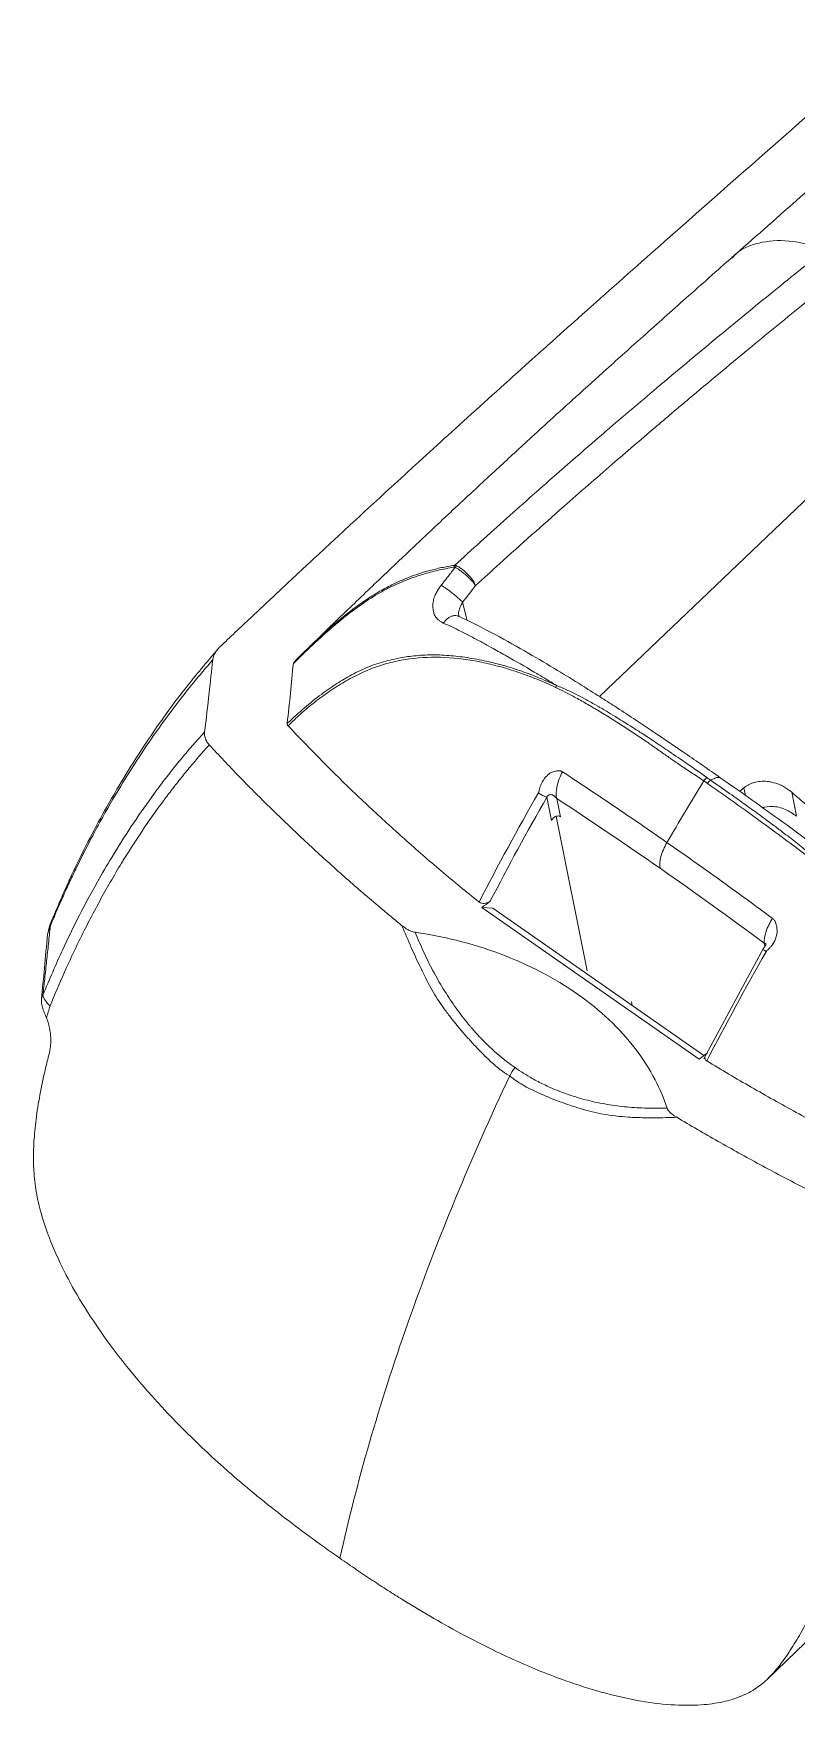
# Model space of a CAD drawing. Header units: inches. Extents: x 1631 to 3663, y 1126 to 1454.
# Drawn here: x 2456.33 to 2478.84, y 1211.92 to 1261.27 of the extents above; entities that cross this region are included whole.
import ezdxf

# ---------------------------------------------------------------- set-up
doc = ezdxf.new("R2010")
doc.units = ezdxf.units.IN
doc.header["$LTSCALE"] = 15

msp = doc.modelspace()

# ---------------------------------------------------------------- linework, layer by layer
at = {"color": 8, "linetype": 'Continuous', "lineweight": 15}
for p, q in [((2473.033, 1241.697), (2500.779, 1268.216)), ((2468.991, 1244.482), (2469.123, 1243.945)), ((2477.336, 1238.777), (2477.29, 1239.006)), ((2477.908, 1234.328), (2477.89, 1234.419))]:
    msp.add_line(p, q, dxfattribs=at)
at = {"color": 7, "linetype": 'Continuous', "lineweight": 15}
for p, q in [((2476.944, 1254.64), (2476.968, 1254.667)), ((2468.888, 1244.065), (2468.88, 1244.069)), ((2476.305, 1239.236), (2476.198, 1239.311)), ((2471.611, 1238.039), (2471.472, 1238.729)), ((2471.769, 1238.69), (2471.877, 1238.153)), ((2477.29, 1239.006), (2477.162, 1238.9)), ((2478.842, 1238.167), (2478.7, 1238.875)), ((2471.749, 1238.165), (2472.667, 1233.602)), ((2469.557, 1235.473), (2475.969, 1230.999)), ((2469.88, 1235.45), (2469.557, 1235.473)), ((2476.109, 1231.104), (2469.88, 1235.45)), ((2456.744, 1234.683), (2456.78, 1234.807)), ((2456.833, 1235.008), (2456.769, 1234.81)), ((2456.846, 1235.013), (2456.827, 1234.942)), ((2477.869, 1234.269), (2476.102, 1231.011)), ((2477.954, 1234.186), (2477.944, 1234.17)), ((2473.974, 1232.69), (2473.994, 1232.58)), ((2475.969, 1230.999), (2476.216, 1231.184)), ((2477.981, 1212.703), (2479.099, 1213.771))]:
    msp.add_line(p, q, dxfattribs=at)
msp.add_arc((2540.523, 1197.338), 77.589, 154.69291, 160.52749, dxfattribs=at)
for points, knots in [([(2496.358, 1271.648), (2496.344, 1271.636), (2495.841, 1271.202), (2494.931, 1270.415), (2493.709, 1269.356), (2492.772, 1268.542), (2492.089, 1267.949), (2491.623, 1267.544), (2491.223, 1267.196), (2490.801, 1266.828), (2490.21, 1266.314), (2489.411, 1265.617), (2488.382, 1264.719), (2487.17, 1263.659), (2485.78, 1262.442), (2484.234, 1261.086), (2482.545, 1259.601), (2480.731, 1258.005), (2478.843, 1256.34), (2477.566, 1255.214), (2476.931, 1254.654)], [0, 0, 0, 0, 0.002114, 0.075693, 0.13737, 0.187101, 0.217781, 0.241079, 0.258069, 0.278758, 0.305595, 0.348591, 0.401384, 0.463797, 0.535561, 0.616272, 0.703703, 0.79849, 0.899733, 1, 1, 1, 1]), ([(2461.829, 1243.165), (2462.132, 1243.452), (2462.748, 1244.036), (2463.692, 1244.923), (2464.671, 1245.837), (2465.798, 1246.882), (2467.165, 1248.14), (2468.845, 1249.672), (2470.75, 1251.393), (2472.81, 1253.237), (2474.23, 1254.494), (2474.954, 1255.135)], [0, 0, 0, 0, 0.071719, 0.145694, 0.22174, 0.300152, 0.407131, 0.536802, 0.683917, 0.83886, 1, 1, 1, 1]), ([(2476.958, 1254.677), (2476.498, 1254.27), (2475.614, 1253.49), (2474.374, 1252.384), (2473.292, 1251.413), (2472.381, 1250.589), (2471.622, 1249.9), (2471.001, 1249.332), (2470.475, 1248.848), (2469.967, 1248.381), (2469.431, 1247.883), (2468.848, 1247.34), (2468.217, 1246.749), (2467.485, 1246.059), (2466.599, 1245.218), (2465.568, 1244.23), (2464.833, 1243.519), (2464.452, 1243.15)], [0, 0, 0, 0, 0.1101723, 0.2114197, 0.2977911, 0.3706474, 0.4312924, 0.4808692, 0.5205485, 0.55814, 0.602756, 0.6492823, 0.6979154, 0.7541538, 0.8241457, 0.9086984, 1, 1, 1, 1]), ([(2468.752, 1245.57), (2469.009, 1245.803), (2469.521, 1246.27), (2470.292, 1246.963), (2471.064, 1247.65), (2472.012, 1248.485), (2473.197, 1249.515), (2474.701, 1250.797), (2476.344, 1252.171), (2478.046, 1253.568), (2479.172, 1254.475), (2479.726, 1254.921)], [0, 0, 0, 0, 0.070538, 0.141059, 0.211577, 0.282334, 0.400534, 0.536029, 0.69364, 0.84916, 1, 1, 1, 1]), ([(2469.371, 1244.973), (2469.607, 1245.187), (2470.474, 1245.976), (2471.818, 1247.175), (2473.346, 1248.509), (2474.579, 1249.567), (2475.918, 1250.7), (2477.359, 1251.901), (2478.888, 1253.156), (2479.835, 1253.919), (2480.261, 1254.262)], [0, 0, 0, 0, 0.065336, 0.240301, 0.371577, 0.486866, 0.580032, 0.740009, 0.883106, 1, 1, 1, 1]), ([(2464.036, 1242.733), (2464.138, 1242.837), (2464.34, 1243.043), (2464.646, 1243.338), (2464.967, 1243.633), (2465.285, 1243.907), (2465.718, 1244.258), (2466.115, 1244.544), (2466.551, 1244.811), (2466.981, 1245.044), (2467.44, 1245.24), (2467.872, 1245.382), (2468.198, 1245.469), (2468.495, 1245.531), (2468.684, 1245.56), (2468.752, 1245.57)], [0, 0, 0, 0, 0.07457, 0.147193, 0.217791, 0.298761, 0.363482, 0.506828, 0.555832, 0.639224, 0.771936, 0.829209, 0.891487, 0.961184, 1, 1, 1, 1]), ([(2468.813, 1245.558), (2468.803, 1245.561), (2468.784, 1245.569), (2468.763, 1245.569), (2468.752, 1245.57)], [0, 0, 0, 0, 0.489464, 1, 1, 1, 1]), ([(2463.997, 1242.67), (2464.073, 1242.747), (2464.222, 1242.895), (2464.44, 1243.105), (2464.672, 1243.322), (2464.942, 1243.567), (2465.495, 1244.049), (2466.142, 1244.542), (2466.793, 1244.903), (2467.15, 1245.067), (2467.464, 1245.192), (2467.827, 1245.313), (2468.264, 1245.433), (2468.572, 1245.489), (2468.732, 1245.518)], [0, 0, 0, 0, 0.056033, 0.107983, 0.155858, 0.218986, 0.295413, 0.53286, 0.638032, 0.696593, 0.747907, 0.824808, 0.908824, 1, 1, 1, 1]), ([(2468.771, 1245.513), (2468.736, 1245.468), (2468.664, 1245.379), (2468.561, 1245.244), (2468.46, 1245.113), (2468.391, 1245.028), (2468.357, 1244.986)], [0, 0, 0, 0, 0.2554349, 0.5119888, 0.760072, 1, 1, 1, 1]), ([(2469.371, 1244.973), (2469.366, 1244.982), (2469.344, 1245.018), (2469.286, 1245.09), (2469.199, 1245.181), (2469.114, 1245.261), (2469.025, 1245.337), (2468.933, 1245.408), (2468.845, 1245.47), (2468.796, 1245.499), (2468.771, 1245.513)], [0, 0, 0, 0, 0.059677, 0.252103, 0.386523, 0.501232, 0.626657, 0.754169, 0.879818, 1, 1, 1, 1]), ([(2468.813, 1245.558), (2468.826, 1245.551), (2468.854, 1245.537), (2468.899, 1245.509), (2468.948, 1245.476), (2468.999, 1245.437), (2469.051, 1245.394), (2469.103, 1245.346), (2469.151, 1245.297), (2469.206, 1245.239), (2469.269, 1245.162), (2469.335, 1245.063), (2469.359, 1245.004), (2469.371, 1244.973)], [0, 0, 0, 0, 0.066021, 0.134718, 0.205648, 0.27826, 0.351909, 0.425897, 0.499503, 0.569662, 0.682509, 0.830702, 1, 1, 1, 1]), ([(2468.357, 1244.986), (2468.34, 1244.962), (2468.295, 1244.903), (2468.235, 1244.804), (2468.188, 1244.712), (2468.154, 1244.633), (2468.133, 1244.563), (2468.113, 1244.454), (2468.112, 1244.347), (2468.122, 1244.246), (2468.138, 1244.159), (2468.169, 1244.081), (2468.22, 1244.016), (2468.272, 1243.963), (2468.338, 1243.911), (2468.393, 1243.883), (2468.42, 1243.869)], [0, 0, 0, 0, 0.0555832, 0.1390458, 0.2201866, 0.2568421, 0.3103352, 0.3711921, 0.4976112, 0.5584742, 0.6156091, 0.7196297, 0.7749325, 0.8401233, 0.920106, 1, 1, 1, 1]), ([(2468.991, 1244.482), (2468.97, 1244.506), (2468.936, 1244.54), (2468.841, 1244.627), (2468.78, 1244.679), (2468.646, 1244.785), (2468.575, 1244.839), (2468.451, 1244.927), (2468.398, 1244.962), (2468.357, 1244.986)], [0, 0, 0, 0, 0.25, 0.25, 0.5, 0.5, 0.75, 0.75, 1, 1, 1, 1]), ([(2468.42, 1243.869), (2468.505, 1243.831), (2468.672, 1243.755), (2468.92, 1243.634), (2469.163, 1243.512), (2469.484, 1243.342), (2469.858, 1243.136), (2470.424, 1242.818), (2470.934, 1242.524), (2471.427, 1242.231), (2471.646, 1242.096), (2471.762, 1242.025)], [0, 0, 0, 0, 0.078963, 0.155566, 0.229743, 0.301545, 0.449569, 0.569364, 0.808067, 0.898743, 1, 1, 1, 1]), ([(2476.658, 1239.26), (2476.312, 1239.501), (2475.673, 1239.946), (2474.798, 1240.54), (2474.084, 1241.016), (2473.517, 1241.387), (2473.004, 1241.717), (2472.44, 1242.073), (2471.737, 1242.506), (2470.887, 1243.009), (2469.895, 1243.569), (2469.213, 1243.905), (2468.847, 1244.084)], [0, 0, 0, 0, 0.128871, 0.238029, 0.327472, 0.397192, 0.452114, 0.521914, 0.611568, 0.721094, 0.850536, 1, 1, 1, 1]), ([(2461.783, 1243.113), (2461.45, 1242.722), (2460.814, 1241.978), (2460.009, 1240.871), (2459.364, 1239.906), (2458.855, 1239.078), (2458.39, 1238.271), (2457.898, 1237.35), (2457.344, 1236.221), (2456.993, 1235.387), (2456.803, 1234.936)], [0, 0, 0, 0, 0.158983, 0.303313, 0.423278, 0.518924, 0.605667, 0.714326, 0.845767, 1, 1, 1, 1]), ([(2461.617, 1242.78), (2461.62, 1242.8), (2461.627, 1242.842), (2461.647, 1242.906), (2461.676, 1242.971), (2461.717, 1243.037), (2461.767, 1243.102), (2461.808, 1243.144), (2461.829, 1243.165)], [0, 0, 0, 0, 0.145824, 0.300075, 0.462787, 0.633851, 0.813033, 1, 1, 1, 1]), ([(2456.826, 1234.927), (2456.889, 1235.079), (2457.014, 1235.378), (2457.207, 1235.817), (2457.402, 1236.242), (2457.674, 1236.815), (2457.972, 1237.403), (2458.403, 1238.206), (2458.863, 1239.003), (2459.441, 1239.92), (2460.01, 1240.755), (2460.547, 1241.479), (2461.079, 1242.153), (2461.423, 1242.553), (2461.617, 1242.78)], [0, 0, 0, 0, 0.054008, 0.106481, 0.157419, 0.20682, 0.313647, 0.372021, 0.502887, 0.612094, 0.722711, 0.829371, 0.903443, 1, 1, 1, 1]), ([(2461.617, 1242.78), (2461.583, 1242.456), (2461.508, 1241.746), (2461.424, 1241.039), (2461.378, 1240.654)], [0, 0, 0, 0, 0.4554782, 1, 1, 1, 1]), ([(2471.762, 1242.025), (2471.665, 1242.069), (2471.476, 1242.157), (2471.197, 1242.274), (2470.932, 1242.377), (2470.644, 1242.48), (2470.236, 1242.61), (2469.718, 1242.744), (2469.136, 1242.852), (2468.577, 1242.918), (2468.032, 1242.938), (2467.517, 1242.902), (2467.019, 1242.821), (2466.604, 1242.717), (2466.157, 1242.561), (2465.738, 1242.361), (2465.264, 1242.079), (2464.801, 1241.755), (2464.31, 1241.362), (2463.984, 1241.063), (2463.816, 1240.909)], [0, 0, 0, 0, 0.037293, 0.072595, 0.105901, 0.13721, 0.180162, 0.256743, 0.326235, 0.39024, 0.457576, 0.520755, 0.573411, 0.635477, 0.670243, 0.737141, 0.793148, 0.855266, 0.925406, 1, 1, 1, 1]), ([(2463.816, 1240.909), (2463.849, 1241.207), (2463.913, 1241.793), (2463.968, 1242.381), (2463.996, 1242.671)], [0, 0, 0, 0, 0.507207, 1, 1, 1, 1]), ([(2471.733, 1241.97), (2471.642, 1242.012), (2471.462, 1242.095), (2471.188, 1242.209), (2470.913, 1242.316), (2470.546, 1242.446), (2470.093, 1242.586), (2469.372, 1242.763), (2468.487, 1242.883), (2467.605, 1242.851), (2466.931, 1242.728), (2466.444, 1242.586), (2465.966, 1242.387), (2465.503, 1242.14), (2465.05, 1241.851), (2464.622, 1241.537), (2464.215, 1241.202), (2463.966, 1240.956), (2463.843, 1240.836)], [0, 0, 0, 0, 0.034985, 0.069829, 0.104551, 0.13917, 0.207756, 0.273335, 0.404408, 0.527328, 0.587943, 0.646638, 0.704931, 0.766664, 0.825172, 0.885688, 0.943801, 1, 1, 1, 1]), ([(2464.036, 1242.733), (2464.026, 1242.722), (2464.008, 1242.703), (2464, 1242.681), (2463.997, 1242.67)], [0, 0, 0, 0, 0.537644, 1, 1, 1, 1]), ([(2476.108, 1239.208), (2476.04, 1239.254), (2475.856, 1239.378), (2475.57, 1239.567), (2475.258, 1239.776), (2474.963, 1239.981), (2474.668, 1240.19), (2474.272, 1240.47), (2473.849, 1240.752), (2473.403, 1241.032), (2473.042, 1241.254), (2472.685, 1241.465), (2472.345, 1241.658), (2472.028, 1241.828), (2471.827, 1241.925), (2471.733, 1241.97)], [0, 0, 0, 0, 0.0467463, 0.1256335, 0.1952958, 0.2605496, 0.3311315, 0.4020117, 0.5395868, 0.624267, 0.7081873, 0.7872485, 0.8672109, 0.9381124, 1, 1, 1, 1]), ([(2476.198, 1239.311), (2475.999, 1239.449), (2475.629, 1239.707), (2475.113, 1240.059), (2474.676, 1240.352), (2474.317, 1240.589), (2473.908, 1240.852), (2473.45, 1241.138), (2472.98, 1241.416), (2472.617, 1241.619), (2472.345, 1241.762), (2472.066, 1241.898), (2471.874, 1241.978), (2471.762, 1242.025)], [0, 0, 0, 0, 0.136785, 0.255383, 0.355787, 0.437989, 0.501983, 0.63559, 0.750031, 0.818907, 0.877732, 0.929119, 1, 1, 1, 1]), ([(2461.378, 1240.654), (2461.281, 1240.547), (2461.08, 1240.325), (2460.777, 1239.972), (2460.464, 1239.589), (2460.141, 1239.174), (2459.712, 1238.597), (2459.201, 1237.857), (2458.671, 1237.018), (2458.136, 1236.102), (2457.653, 1235.195), (2457.113, 1234.086), (2456.799, 1233.346), (2456.609, 1232.9)], [0, 0, 0, 0, 0.047199, 0.09767, 0.151401, 0.208386, 0.268632, 0.38549, 0.501405, 0.593139, 0.732963, 0.838877, 1, 1, 1, 1]), ([(2461.514, 1240.273), (2461.498, 1240.291), (2461.465, 1240.329), (2461.428, 1240.39), (2461.4, 1240.454), (2461.382, 1240.52), (2461.373, 1240.587), (2461.377, 1240.632), (2461.378, 1240.654)], [0, 0, 0, 0, 0.164127, 0.329114, 0.4951, 0.662186, 0.830455, 1, 1, 1, 1]), ([(2463.816, 1240.909), (2463.816, 1240.901), (2463.816, 1240.884), (2463.825, 1240.858), (2463.837, 1240.843), (2463.843, 1240.836)], [0, 0, 0, 0, 0.3337955, 0.666434, 1, 1, 1, 1]), ([(2463.843, 1240.836), (2463.996, 1240.674), (2464.302, 1240.349), (2464.773, 1239.866), (2465.253, 1239.385), (2465.745, 1238.907), (2466.246, 1238.431), (2466.758, 1237.957), (2467.28, 1237.487), (2467.813, 1237.019), (2468.357, 1236.554), (2468.91, 1236.091), (2469.287, 1235.787), (2469.476, 1235.634)], [0, 0, 0, 0, 0.089019, 0.1784, 0.268147, 0.358266, 0.448763, 0.539644, 0.630913, 0.722578, 0.814643, 0.907115, 1, 1, 1, 1]), ([(2461.514, 1240.273), (2461.42, 1240.168), (2461.232, 1239.957), (2460.957, 1239.633), (2460.687, 1239.303), (2460.422, 1238.966), (2460.029, 1238.447), (2459.518, 1237.723), (2458.889, 1236.737), (2458.267, 1235.658), (2457.71, 1234.577), (2457.225, 1233.543), (2456.956, 1232.896), (2456.82, 1232.569)], [0, 0, 0, 0, 0.046251, 0.092742, 0.139487, 0.186498, 0.233786, 0.353645, 0.477828, 0.619371, 0.764994, 0.88141, 1, 1, 1, 1]), ([(2467.201, 1234.937), (2467.029, 1235.079), (2466.685, 1235.363), (2466.178, 1235.793), (2465.68, 1236.224), (2465.19, 1236.658), (2464.709, 1237.094), (2464.071, 1237.686), (2463.29, 1238.436), (2462.38, 1239.348), (2461.802, 1239.966), (2461.514, 1240.273)], [0, 0, 0, 0, 0.084051, 0.167768, 0.251156, 0.334218, 0.416958, 0.499379, 0.667987, 0.834851, 1, 1, 1, 1]), ([(2471.224, 1238.859), (2471.232, 1238.878), (2471.242, 1238.904), (2471.255, 1238.954), (2471.276, 1239.034), (2471.314, 1239.141), (2471.389, 1239.26), (2471.469, 1239.355), (2471.544, 1239.429), (2471.607, 1239.459), (2471.664, 1239.478), (2471.733, 1239.497), (2471.784, 1239.506), (2471.809, 1239.511)], [0, 0, 0, 0, 0.060824, 0.086233, 0.157167, 0.310352, 0.426629, 0.587966, 0.704645, 0.753947, 0.821323, 0.908775, 1, 1, 1, 1]), ([(2471.769, 1238.69), (2471.742, 1238.79), (2471.745, 1238.923), (2471.808, 1239.203), (2471.867, 1239.348), (2471.936, 1239.477)], [0, 0, 0, 0, 0.5, 0.5, 1, 1, 1, 1]), ([(2471.809, 1239.511), (2471.821, 1239.511), (2471.842, 1239.51), (2471.874, 1239.504), (2471.906, 1239.493), (2471.926, 1239.482), (2471.937, 1239.477)], [0, 0, 0, 0, 0.2491368, 0.483043, 0.7355443, 1, 1, 1, 1]), ([(2471.937, 1239.477), (2472.141, 1239.343), (2472.549, 1239.074), (2473.164, 1238.663), (2473.78, 1238.246), (2474.399, 1237.823), (2474.812, 1237.535), (2475.019, 1237.391)], [0, 0, 0, 0, 0.199638, 0.399447, 0.599437, 0.799618, 1, 1, 1, 1]), ([(2476.305, 1239.236), (2476.492, 1239.105), (2476.845, 1238.857), (2477.34, 1238.503), (2477.766, 1238.194), (2478.122, 1237.932), (2478.47, 1237.67), (2478.827, 1237.394), (2479.21, 1237.087), (2479.56, 1236.798), (2479.885, 1236.517), (2480.174, 1236.249), (2480.356, 1236.058), (2480.441, 1235.968)], [0, 0, 0, 0, 0.1326296, 0.2490955, 0.349382, 0.4334727, 0.501353, 0.5969389, 0.6899556, 0.7788069, 0.8530408, 0.931458, 1, 1, 1, 1]), ([(2484.425, 1233.218), (2483.942, 1233.643), (2482.994, 1234.477), (2481.588, 1235.612), (2480.033, 1236.82), (2478.353, 1238.064), (2477.131, 1238.926), (2476.54, 1239.343)], [0, 0, 0, 0, 0.184052, 0.361152, 0.5313, 0.773466, 1, 1, 1, 1]), ([(2477.29, 1239.006), (2477.312, 1239.023), (2477.356, 1239.057), (2477.428, 1239.099), (2477.507, 1239.136), (2477.62, 1239.174), (2477.777, 1239.202), (2477.954, 1239.2), (2478.148, 1239.168), (2478.323, 1239.113), (2478.487, 1239.03), (2478.604, 1238.955), (2478.669, 1238.9), (2478.7, 1238.875)], [0, 0, 0, 0, 0.055951, 0.112984, 0.171211, 0.230737, 0.352742, 0.486913, 0.572472, 0.733778, 0.833926, 0.922661, 1, 1, 1, 1]), ([(2471.472, 1238.729), (2471.477, 1238.738), (2471.488, 1238.756), (2471.511, 1238.78), (2471.541, 1238.798), (2471.577, 1238.805), (2471.62, 1238.803), (2471.656, 1238.789), (2471.682, 1238.773), (2471.697, 1238.761), (2471.711, 1238.749), (2471.724, 1238.736), (2471.736, 1238.722), (2471.747, 1238.709), (2471.758, 1238.697), (2471.766, 1238.692), (2471.769, 1238.69)], [0, 0, 0, 0, 0.081723, 0.168402, 0.256933, 0.347817, 0.455558, 0.604558, 0.658216, 0.711791, 0.76561, 0.81954, 0.872741, 0.923162, 0.966042, 1, 1, 1, 1]), ([(2480.399, 1235.923), (2480.331, 1235.988), (2480.193, 1236.12), (2479.975, 1236.316), (2479.743, 1236.517), (2479.496, 1236.722), (2479.157, 1236.993), (2478.671, 1237.362), (2477.961, 1237.886), (2477.124, 1238.494), (2476.514, 1238.923), (2476.215, 1239.134)], [0, 0, 0, 0, 0.051708, 0.106192, 0.163478, 0.22359, 0.286548, 0.407814, 0.568644, 0.788262, 1, 1, 1, 1]), ([(2478.7, 1238.875), (2479.085, 1238.533), (2479.477, 1238.222), (2480.244, 1237.687), (2480.618, 1237.463), (2480.969, 1237.291)], [0, 0, 0, 0, 0.5, 0.5, 1, 1, 1, 1]), ([(2471.611, 1238.039), (2471.62, 1238.054), (2471.638, 1238.084), (2471.682, 1238.13), (2471.742, 1238.169), (2471.805, 1238.178), (2471.85, 1238.17), (2471.869, 1238.159), (2471.878, 1238.153)], [0, 0, 0, 0, 0.151742, 0.301411, 0.562072, 0.790981, 0.897942, 1, 1, 1, 1]), ([(2478.842, 1238.167), (2478.737, 1238.24), (2478.524, 1238.387), (2478.154, 1238.48), (2477.929, 1238.441), (2477.832, 1238.424)], [0, 0, 0, 0, 0.358812, 0.722625, 1, 1, 1, 1]), ([(2475.019, 1237.391), (2474.938, 1237.251), (2474.876, 1237.107), (2474.804, 1236.843), (2474.796, 1236.723), (2474.814, 1236.63)], [0, 0, 0, 0, 0.5, 0.5, 1, 1, 1, 1]), ([(2475.019, 1237.391), (2475.227, 1237.246), (2475.641, 1236.956), (2476.263, 1236.514), (2476.886, 1236.066), (2477.509, 1235.613), (2477.925, 1235.306), (2478.133, 1235.153)], [0, 0, 0, 0, 0.200382, 0.400563, 0.600554, 0.800363, 1, 1, 1, 1]), ([(2469.475, 1235.633), (2469.478, 1235.631), (2469.501, 1235.614), (2469.554, 1235.597), (2469.633, 1235.592), (2469.722, 1235.61), (2469.774, 1235.64), (2469.804, 1235.658)], [0, 0, 0, 0, 0.0304219, 0.2661146, 0.450527, 0.6762544, 1, 1, 1, 1]), ([(2456.826, 1234.927), (2456.808, 1234.753), (2456.771, 1234.409), (2456.717, 1233.891), (2456.664, 1233.396), (2456.627, 1233.065), (2456.61, 1232.915)], [0, 0, 0, 0, 0.258767, 0.510065, 0.777289, 1, 1, 1, 1]), ([(2456.744, 1234.683), (2456.757, 1234.727), (2456.785, 1234.814), (2456.813, 1234.9), (2456.827, 1234.942)], [0, 0, 0, 0, 0.503656, 1, 1, 1, 1]), ([(2456.827, 1234.942), (2456.827, 1234.94), (2456.827, 1234.936), (2456.827, 1234.93), (2456.826, 1234.927)], [0, 0, 0, 0, 0.5062045, 1, 1, 1, 1]), ([(2467.592, 1234.741), (2467.576, 1234.743), (2467.544, 1234.749), (2467.496, 1234.764), (2467.444, 1234.784), (2467.378, 1234.816), (2467.294, 1234.866), (2467.234, 1234.912), (2467.201, 1234.937)], [0, 0, 0, 0, 0.097808, 0.206476, 0.32686, 0.459593, 0.7018, 1, 1, 1, 1]), ([(2470.38, 1230.506), (2470.355, 1230.519), (2470.303, 1230.547), (2470.225, 1230.597), (2470.142, 1230.655), (2470.019, 1230.75), (2469.849, 1230.897), (2469.629, 1231.107), (2469.392, 1231.351), (2469.068, 1231.703), (2468.759, 1232.069), (2468.48, 1232.437), (2468.295, 1232.7), (2468.129, 1232.966), (2467.94, 1233.308), (2467.72, 1233.752), (2467.46, 1234.318), (2467.291, 1234.723), (2467.201, 1234.937)], [0, 0, 0, 0, 0.0163398, 0.0340309, 0.0531175, 0.0736345, 0.1217155, 0.1786281, 0.2420167, 0.309571, 0.4417727, 0.5040904, 0.5605198, 0.6158738, 0.6719267, 0.7684694, 0.8777996, 1, 1, 1, 1]), ([(2475.022, 1229.556), (2474.929, 1229.839), (2474.675, 1230.44), (2474.112, 1231.321), (2473.341, 1232.172), (2472.405, 1232.934), (2471.324, 1233.589), (2470.118, 1234.125), (2468.866, 1234.511), (2468.001, 1234.681), (2467.592, 1234.741)], [0.0159174, 0.0159174, 0.0159174, 0.0159174, 0.1245077, 0.2495077, 0.3745077, 0.4995077, 0.6245077, 0.7495077, 0.8745077, 0.9835903, 0.9835903, 0.9835903, 0.9835903]), ([(2470.538, 1230.747), (2470.47, 1230.796), (2470.337, 1230.89), (2470.152, 1231.037), (2469.984, 1231.179), (2469.834, 1231.315), (2469.699, 1231.444), (2469.58, 1231.564), (2469.475, 1231.673), (2469.385, 1231.772), (2469.308, 1231.859), (2469.243, 1231.934), (2469.191, 1231.995), (2469.152, 1232.043), (2469.002, 1232.226), (2468.75, 1232.56), (2468.415, 1233.071), (2468.11, 1233.606), (2467.832, 1234.162), (2467.672, 1234.548), (2467.592, 1234.741)], [0, 0, 0, 0, 0.052306, 0.100998, 0.14608, 0.187551, 0.22541, 0.259657, 0.290288, 0.3173, 0.34069, 0.360455, 0.376591, 0.389098, 0.397974, 0.518173, 0.638505, 0.758942, 0.879451, 1, 1, 1, 1]), ([(2478.133, 1235.153), (2478.056, 1235.03), (2477.986, 1234.892), (2477.896, 1234.63), (2477.878, 1234.509), (2477.89, 1234.419)], [0, 0, 0, 0, 0.5, 0.5, 1, 1, 1, 1]), ([(2478.221, 1235.037), (2478.231, 1235.004), (2478.248, 1234.944), (2478.267, 1234.853), (2478.273, 1234.776), (2478.265, 1234.708), (2478.252, 1234.646), (2478.226, 1234.564), (2478.19, 1234.461), (2478.128, 1234.368), (2478.068, 1234.3), (2478.022, 1234.249), (2477.984, 1234.214), (2477.963, 1234.194), (2477.954, 1234.186)], [0, 0, 0, 0, 0.108118, 0.200006, 0.289926, 0.346556, 0.411482, 0.484786, 0.614191, 0.744884, 0.833483, 0.904669, 0.96137, 1, 1, 1, 1]), ([(2478.133, 1235.153), (2478.144, 1235.143), (2478.165, 1235.123), (2478.19, 1235.094), (2478.208, 1235.065), (2478.217, 1235.047), (2478.221, 1235.037)], [0, 0, 0, 0, 0.317461, 0.591191, 0.790381, 1, 1, 1, 1]), ([(2456.566, 1232.775), (2456.595, 1233.077), (2456.656, 1233.712), (2456.713, 1234.349), (2456.744, 1234.683)], [0, 0, 0, 0, 0.47458, 1, 1, 1, 1]), ([(2477.938, 1234.4), (2477.938, 1234.4), (2477.938, 1234.402), (2477.939, 1234.396), (2477.938, 1234.388), (2477.933, 1234.373), (2477.923, 1234.352), (2477.907, 1234.323), (2477.879, 1234.289), (2477.865, 1234.266), (2477.857, 1234.253)], [0, 0, 0, 0, 0.143284, 0.26924, 0.353763, 0.412509, 0.511378, 0.682881, 0.819117, 1, 1, 1, 1]), ([(2477.944, 1234.17), (2477.929, 1234.18), (2477.903, 1234.198), (2477.876, 1234.221), (2477.859, 1234.238), (2477.859, 1234.244), (2477.86, 1234.246)], [0, 0, 0, 0, 0.313824, 0.540654, 0.824996, 1, 1, 1, 1]), ([(2477.89, 1234.419), (2477.89, 1234.419), (2477.893, 1234.417), (2477.9, 1234.414), (2477.922, 1234.405), (2477.928, 1234.423), (2477.934, 1234.404), (2477.936, 1234.398)], [0, 0, 0, 0, 0.000126, 0.089026, 0.155365, 0.753101, 1, 1, 1, 1]), ([(2456.575, 1232.605), (2456.57, 1232.633), (2456.561, 1232.69), (2456.564, 1232.747), (2456.566, 1232.775)], [0, 0, 0, 0, 0.497199, 1, 1, 1, 1]), ([(2456.61, 1232.915), (2456.603, 1232.892), (2456.588, 1232.845), (2456.573, 1232.799), (2456.566, 1232.775)], [0, 0, 0, 0, 0.499885, 1, 1, 1, 1]), ([(2456.609, 1232.9), (2456.609, 1232.902), (2456.609, 1232.906), (2456.61, 1232.912), (2456.61, 1232.915)], [0, 0, 0, 0, 0.472677, 1, 1, 1, 1]), ([(2456.82, 1232.569), (2456.757, 1232.624), (2456.706, 1232.682), (2456.634, 1232.794), (2456.613, 1232.849), (2456.609, 1232.9)], [0, 0, 0, 0, 0.5, 0.5, 1, 1, 1, 1]), ([(2456.575, 1232.605), (2456.581, 1232.58), (2456.593, 1232.532), (2456.618, 1232.454), (2456.647, 1232.377), (2456.679, 1232.299), (2456.701, 1232.245), (2456.712, 1232.219)], [0, 0, 0, 0, 0.213647, 0.420489, 0.620345, 0.813366, 1, 1, 1, 1]), ([(2456.82, 1232.569), (2456.801, 1232.51), (2456.765, 1232.393), (2456.729, 1232.276), (2456.712, 1232.219)], [0, 0, 0, 0, 0.508876, 1, 1, 1, 1]), ([(2456.712, 1232.219), (2456.721, 1232.196), (2456.74, 1232.149), (2456.764, 1232.077), (2456.791, 1231.976), (2456.818, 1231.847), (2456.838, 1231.678), (2456.842, 1231.501), (2456.827, 1231.317), (2456.802, 1231.204), (2456.789, 1231.147)], [0, 0, 0, 0, 0.069479, 0.139528, 0.210497, 0.352452, 0.495159, 0.664652, 0.831513, 1, 1, 1, 1]), ([(2456.789, 1231.147), (2456.754, 1231.008), (2456.684, 1230.736), (2456.595, 1230.334), (2456.518, 1229.949), (2456.455, 1229.58), (2456.405, 1229.228), (2456.368, 1228.892), (2456.342, 1228.572), (2456.329, 1228.268), (2456.328, 1227.98), (2456.338, 1227.69), (2456.364, 1227.394), (2456.426, 1226.967), (2456.558, 1226.401), (2456.798, 1225.695), (2457.147, 1224.892), (2457.624, 1223.998), (2458.456, 1222.698), (2459.899, 1220.881), (2461.485, 1219.326), (2462.843, 1218.169), (2463.638, 1217.534), (2464.484, 1216.895), (2465.066, 1216.483), (2465.37, 1216.268)], [0, 0, 0, 0, 0.023804, 0.046454, 0.067961, 0.088342, 0.107612, 0.125792, 0.142906, 0.158983, 0.174056, 0.188169, 0.204083, 0.219761, 0.253972, 0.291538, 0.332664, 0.387775, 0.448749, 0.576775, 0.763689, 0.819442, 0.878633, 0.936501, 1, 1, 1, 1]), ([(2476.134, 1231.048), (2476.135, 1231.04), (2476.136, 1231.025), (2476.144, 1230.999), (2476.16, 1230.974), (2476.179, 1230.955), (2476.191, 1230.948), (2476.193, 1230.946)], [0, 0, 0, 0, 0.212775, 0.406441, 0.701507, 0.947042, 1, 1, 1, 1]), ([(2476.193, 1230.947), (2476.411, 1230.816), (2476.846, 1230.554), (2477.505, 1230.17), (2478.167, 1229.794), (2478.833, 1229.425), (2479.503, 1229.065), (2480.175, 1228.711), (2480.85, 1228.366), (2481.529, 1228.029), (2482.21, 1227.699), (2482.894, 1227.376), (2483.353, 1227.167), (2483.582, 1227.062)], [0, 0, 0, 0, 0.092953, 0.18548, 0.277587, 0.369278, 0.460562, 0.551442, 0.641925, 0.732017, 0.821723, 0.911049, 1, 1, 1, 1]), ([(2475.308, 1229.281), (2475.198, 1229.277), (2474.98, 1229.27), (2474.657, 1229.266), (2474.294, 1229.269), (2473.908, 1229.282), (2473.505, 1229.316), (2473.133, 1229.371), (2472.79, 1229.446), (2472.465, 1229.537), (2472.161, 1229.634), (2471.858, 1229.742), (2471.557, 1229.86), (2471.266, 1229.982), (2471, 1230.106), (2470.77, 1230.231), (2470.564, 1230.361), (2470.44, 1230.459), (2470.38, 1230.506)], [0, 0, 0, 0, 0.063445, 0.125778, 0.187013, 0.274347, 0.350333, 0.423025, 0.493472, 0.554925, 0.619568, 0.678359, 0.741805, 0.807089, 0.861605, 0.911458, 0.957515, 1, 1, 1, 1]), ([(2475.022, 1229.556), (2474.923, 1229.553), (2474.725, 1229.546), (2474.429, 1229.55), (2474.133, 1229.562), (2473.839, 1229.585), (2473.546, 1229.618), (2473.255, 1229.662), (2472.966, 1229.716), (2472.584, 1229.803), (2472.114, 1229.941), (2471.689, 1230.109), (2471.333, 1230.274), (2471.071, 1230.411), (2470.786, 1230.579), (2470.621, 1230.691), (2470.538, 1230.747)], [0, 0, 0, 0, 0.062869, 0.125716, 0.18854, 0.251336, 0.314101, 0.376832, 0.439525, 0.502177, 0.627237, 0.751442, 0.792344, 0.875674, 0.937845, 1, 1, 1, 1]), ([(2475.308, 1229.281), (2475.282, 1229.296), (2475.235, 1229.326), (2475.174, 1229.371), (2475.113, 1229.423), (2475.056, 1229.483), (2475.032, 1229.533), (2475.022, 1229.556)], [0, 0, 0, 0, 0.205753, 0.386225, 0.541598, 0.794084, 1, 1, 1, 1]), ([(2482.888, 1225.358), (2482.671, 1225.456), (2482.235, 1225.652), (2481.586, 1225.954), (2480.937, 1226.262), (2480.29, 1226.577), (2479.645, 1226.9), (2478.798, 1227.333), (2477.754, 1227.887), (2476.521, 1228.57), (2475.713, 1229.043), (2475.308, 1229.281)], [0, 0, 0, 0, 0.082362, 0.16515, 0.248367, 0.332016, 0.416103, 0.50063, 0.665785, 0.832232, 1, 1, 1, 1]), ([(2465.37, 1216.268), (2465.533, 1216.155), (2465.851, 1215.934), (2466.324, 1215.618), (2466.778, 1215.323), (2467.38, 1214.942), (2468.125, 1214.495), (2469.239, 1213.875), (2470.531, 1213.238), (2472.231, 1212.548), (2473.766, 1212.108), (2475.108, 1211.926), (2475.957, 1211.919), (2476.651, 1212.012), (2477.199, 1212.176), (2477.584, 1212.379), (2477.842, 1212.574), (2478.068, 1212.779), (2478.332, 1213.081), (2478.633, 1213.502), (2478.94, 1214.007), (2479.256, 1214.595), (2479.461, 1215.026), (2479.569, 1215.252)], [0, 0, 0, 0, 0.033732, 0.065964, 0.096698, 0.125936, 0.187215, 0.24493, 0.343971, 0.434928, 0.563973, 0.625303, 0.68055, 0.721046, 0.757724, 0.79026, 0.805094, 0.820414, 0.848802, 0.880787, 0.916562, 0.956266, 1, 1, 1, 1])]:
    msp.add_open_spline(points, degree=3, knots=knots, dxfattribs=at)
for points in [[(2474.954, 1255.135), (2479.916, 1259.519), (2484.951, 1263.914), (2490.056, 1268.293)], [(2468.752, 1245.57), (2468.744, 1245.555), (2468.737, 1245.537), (2468.732, 1245.518)], [(2468.732, 1245.518), (2468.747, 1245.52), (2468.76, 1245.518), (2468.771, 1245.513)], [(2468.771, 1245.513), (2468.784, 1245.53), (2468.798, 1245.545), (2468.813, 1245.558)], [(2468.991, 1244.482), (2469.118, 1244.646), (2469.244, 1244.809), (2469.371, 1244.973)], [(2471.733, 1241.97), (2471.741, 1241.989), (2471.751, 1242.008), (2471.762, 1242.025)], [(2476.108, 1239.208), (2475.737, 1238.605), (2475.374, 1237.999), (2475.019, 1237.391)], [(2476.198, 1239.311), (2476.165, 1239.285), (2476.133, 1239.248), (2476.108, 1239.208)], [(2476.215, 1239.134), (2476.179, 1239.159), (2476.144, 1239.183), (2476.108, 1239.208)], [(2476.215, 1239.134), (2476.24, 1239.174), (2476.272, 1239.211), (2476.305, 1239.236)], [(2469.475, 1235.633), (2470.031, 1236.711), (2470.615, 1237.788), (2471.224, 1238.859)], [(2469.804, 1235.658), (2470.336, 1236.686), (2470.891, 1237.707), (2471.472, 1238.729)], [(2471.224, 1238.859), (2471.254, 1238.837), (2471.286, 1238.816), (2471.319, 1238.797)], [(2471.319, 1238.797), (2471.337, 1238.788), (2471.355, 1238.778), (2471.374, 1238.769)], [(2471.374, 1238.769), (2471.387, 1238.763), (2471.399, 1238.757), (2471.411, 1238.752)], [(2471.411, 1238.752), (2471.435, 1238.741), (2471.457, 1238.733), (2471.472, 1238.729)], [(2471.769, 1238.69), (2472.781, 1238.028), (2473.791, 1237.344), (2474.814, 1236.63)], [(2474.814, 1236.63), (2475.835, 1235.918), (2476.861, 1235.18), (2477.89, 1234.419)], [(2469.557, 1235.473), (2469.639, 1235.535), (2469.721, 1235.596), (2469.804, 1235.658)], [(2477.944, 1234.17), (2477.334, 1233.099), (2476.749, 1232.024), (2476.193, 1230.946)], [(2470.38, 1230.506), (2470.419, 1230.589), (2470.476, 1230.676), (2470.538, 1230.747)], [(2465.37, 1216.268), (2465.864, 1218.499), (2466.536, 1220.824), (2467.372, 1223.203)]]:
    msp.add_open_spline(points, degree=3, dxfattribs=at)
at = {"color": 8, "linetype": 'Continuous', "lineweight": 15}
for points, knots in [([(2476.968, 1254.667), (2476.987, 1254.689), (2477.178, 1254.912), (2477.701, 1255.114), (2478.589, 1255.205), (2479.343, 1255.016), (2479.726, 1254.921)], [0, 0, 0, 0, 0.036484, 0.364157, 0.677732, 1, 1, 1, 1]), ([(2468.891, 1244.061), (2468.871, 1244.071), (2468.825, 1244.092), (2468.741, 1244.092), (2468.65, 1244.068), (2468.562, 1244.018), (2468.484, 1243.951), (2468.441, 1243.896), (2468.42, 1243.869)], [0, 0, 0, 0, 0.143035, 0.323824, 0.504606, 0.680215, 0.846338, 1, 1, 1, 1]), ([(2468.881, 1244.069), (2468.877, 1244.088), (2468.868, 1244.129), (2468.877, 1244.205), (2468.9, 1244.293), (2468.937, 1244.388), (2468.973, 1244.45), (2468.991, 1244.482)], [0, 0, 0, 0, 0.167892, 0.37916, 0.565353, 0.772471, 1, 1, 1, 1]), ([(2476.604, 1239.292), (2476.583, 1239.303), (2476.539, 1239.326), (2476.444, 1239.292), (2476.35, 1239.254), (2476.305, 1239.236)], [0, 0, 0, 0, 0.316363, 0.670929, 1, 1, 1, 1])]:
    msp.add_open_spline(points, degree=3, knots=knots, dxfattribs=at)

doc.saveas('drawing.dxf')
